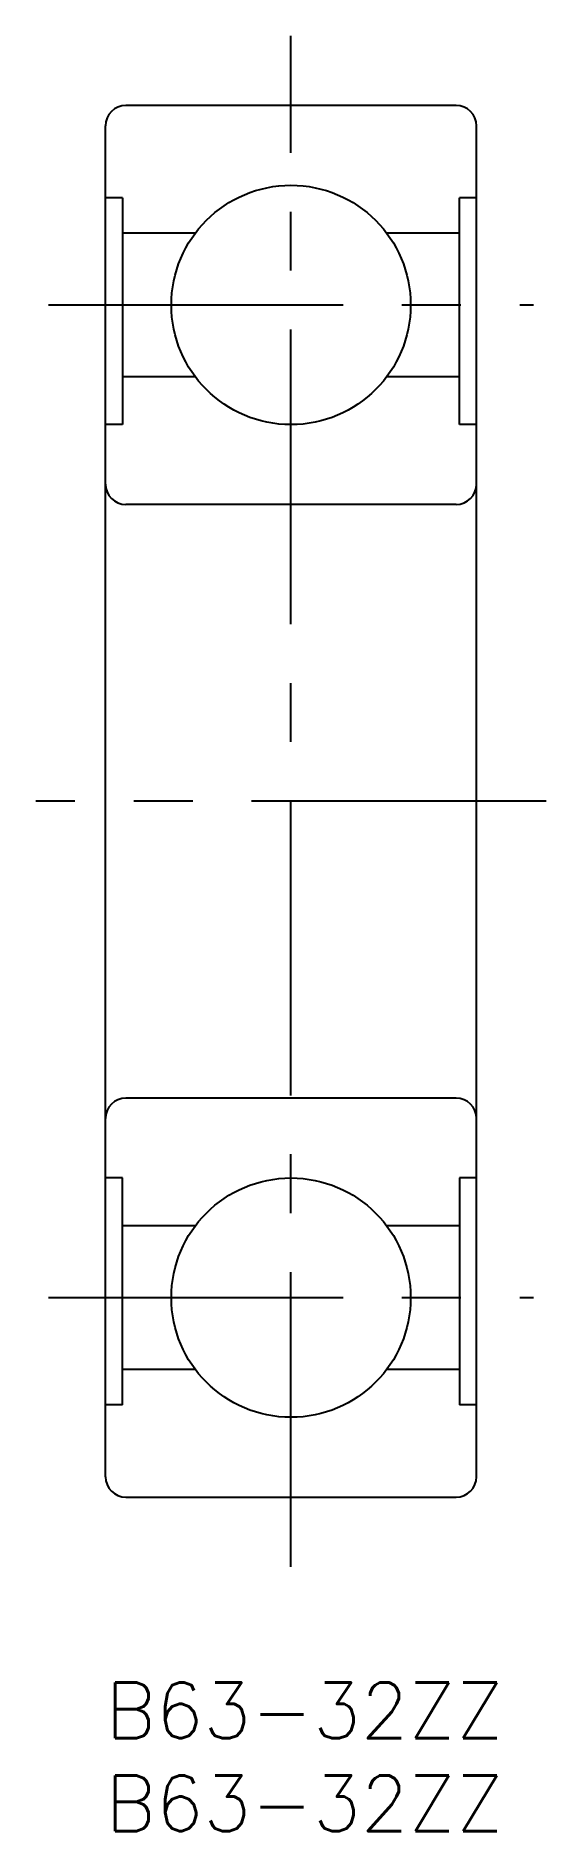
# Model space of a CAD drawing. Extents: x -3.8 to 23.8, y -8 to 88.8.
import ezdxf

# ---------------------------------------------------------------- set-up
doc = ezdxf.new("R2010")
doc.units = 0
doc.header["$LTSCALE"] = 0.5
doc.linetypes.add('CENTER', pattern=[50.8, 31.75, -6.35, 6.35, -6.35])
for name, color, linetype in [('MSM_CENTER', 1, 'CENTER'), ('MSM_CONTINUOUS', 7, 'CONTINUOUS'), ('MSM_PART_NUMBER', 7, 'CONTINUOUS')]:
    doc.layers.add(name, color=color, linetype=linetype)
doc.styles.get("Standard").update_dxf_attribs({"font": 'txt.shx', "height": 3, "bigfont": 'bigfont.shx'})

msp = doc.modelspace()

# ---------------------------------------------------------------- linework, layer by layer
at = {"layer": 'MSM_CENTER'}
for p, q in [((10, 6.25), (10, 88.75)), ((-3.069, 74.25), (23.069, 74.25)), ((23.75, 47.5), (-3.75, 47.5)), ((-3.069, 20.75), (23.069, 20.75))]:
    msp.add_line(p, q, dxfattribs=at)
at = {"layer": 'MSM_CONTINUOUS'}
for p, q in [((18.9, 85), (1.1, 85)), ((0, 11.1), (0, 83.9)), ((20, 11.1), (20, 83.9)), ((0.92, 80.031), (0, 80.031)), ((0.92, 80.031), (0.92, 67.8)), ((20, 80.031), (19.08, 80.031)), ((19.08, 67.8), (19.08, 80.031)), ((4.84, 78.12), (0.92, 78.12)), ((19.08, 78.12), (15.16, 78.12)), ((4.84, 70.38), (0.92, 70.38)), ((19.08, 70.38), (15.16, 70.38)), ((0.92, 67.8), (0, 67.8)), ((20, 67.8), (19.08, 67.8)), ((18.9, 63.5), (1.1, 63.5)), ((18.9, 31.5), (1.1, 31.5)), ((0.92, 27.2), (0, 27.2)), ((0.92, 14.969), (0.92, 27.2)), ((20, 27.2), (19.08, 27.2)), ((19.08, 27.2), (19.08, 14.969)), ((4.84, 24.62), (0.92, 24.62)), ((19.08, 24.62), (15.16, 24.62)), ((4.84, 16.88), (0.92, 16.88)), ((19.08, 16.88), (15.16, 16.88)), ((0.92, 14.969), (0, 14.969)), ((20, 14.969), (19.08, 14.969)), ((1.1, 10), (18.9, 10))]:
    msp.add_line(p, q, dxfattribs=at)
for centre in [(10, 74.25), (10, 20.75)]:
    msp.add_circle(centre, 6.45, dxfattribs=at)
for centre, start, end in [((1.1, 83.9), 90, 180), ((18.9, 83.9), 360, 90), ((1.1, 64.6), 180, 270), ((18.9, 64.6), 270, 0), ((1.1, 30.4), 90, 180), ((18.9, 30.4), 0, 90), ((1.1, 11.1), 180, 270), ((18.9, 11.1), 270, 0)]:
    msp.add_arc(centre, 1.1, start, end, dxfattribs=at)

# ---------------------------------------------------------------- texts
at = {"layer": 'MSM_PART_NUMBER'}
for p in [(0, -3), (0, -8)]:
    msp.add_text('B63-32ZZ', height=3, dxfattribs=at).set_placement(p)

doc.saveas('drawing.dxf')
